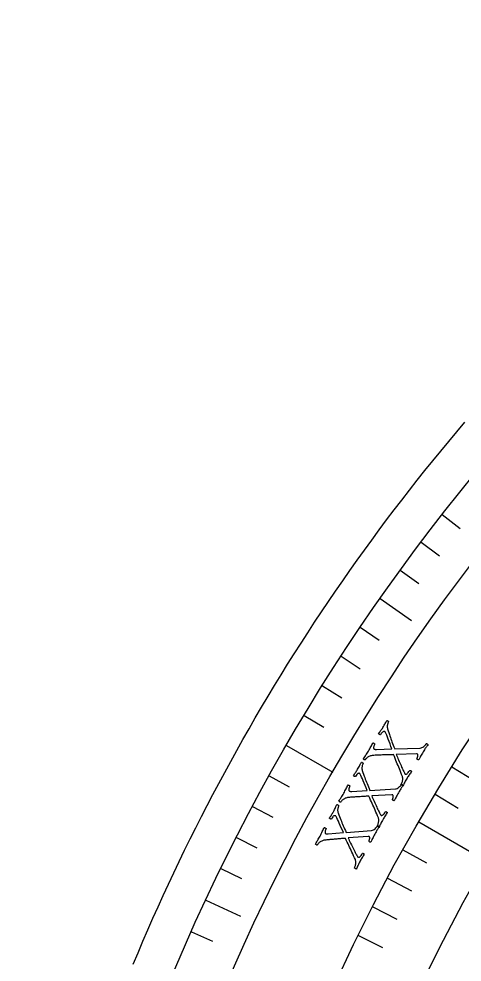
# Model space of a CAD drawing. Header units: millimetres. Extents: x -76 to 76, y -76 to 98.
# Drawn here: x -74.48 to -57.95, y 29.16 to 64.33 of the extents above; entities that cross this region are included whole.
import ezdxf

# ---------------------------------------------------------------- set-up
doc = ezdxf.new("R2010")
doc.units = ezdxf.units.MM
for name, color, linetype in [('CUT_OUTER', 1, 'Continuous'), ('ENGRAVE', 7, 'Continuous'), ('ENGRAVE_FINE', 8, 'Continuous'), ('TEXT', 5, 'Continuous')]:
    doc.layers.add(name, color=color, linetype=linetype)

msp = doc.modelspace()

# ---------------------------------------------------------------- linework, layer by layer
at = {"layer": 'CUT_OUTER'}
msp.add_lwpolyline([(-70.2148, 29.0839), (-70.0351, 29.5142), (-69.8527, 29.9434), (-69.6676, 30.3714), (-69.4799, 30.7983), (-69.2897, 31.2241), (-69.0968, 31.6486), (-68.9013, 32.072), (-68.7032, 32.4942), (-68.5025, 32.9151), (-68.2993, 33.3348), (-68.0934, 33.7533), (-67.885, 34.1705), (-67.6741, 34.5864), (-67.4606, 35.0009), (-67.2446, 35.4142), (-67.026, 35.8262), (-66.8049, 36.2367), (-66.5813, 36.646), (-66.3552, 37.0538), (-66.1266, 37.4603), (-65.8955, 37.8653), (-65.6619, 38.2689), (-65.4259, 38.6711), (-65.1874, 39.0718), (-64.9464, 39.4711), (-64.703, 39.8688), (-64.4571, 40.2651), (-64.2089, 40.6598), (-63.9582, 41.053), (-63.7051, 41.4447), (-63.4496, 41.8348), (-63.1917, 42.2233), (-62.9314, 42.6103), (-62.6688, 42.9956), (-62.4038, 43.3793), (-62.1364, 43.7614), (-61.8668, 44.1419), (-61.5947, 44.5206), (-61.3204, 44.8977), (-61.0438, 45.2731), (-60.7648, 45.6469), (-60.4836, 46.0188), (-60.2001, 46.3891), (-59.9143, 46.7576), (-59.6263, 47.1243), (-59.336, 47.4893), (-59.0435, 47.8525), (-58.7488, 48.2139), (-58.4519, 48.5735), (-58.1527, 48.9312), (-57.8514, 49.2871)], dxfattribs=at)
at = {"layer": 'ENGRAVE'}
for points in [[(-61.0104, 42.72), (-59.8432, 41.9026)], [(-64.5016, 37.24), (-62.7739, 36.2425)], [(-59.5652, 34.39), (-52.3253, 30.21)], [(-67.5018, 31.4766), (-66.2103, 30.8744)]]:
    msp.add_lwpolyline(points, dxfattribs=at)
for radius in [74.48, 74.48, 72.485, 68.78, 68.78, 65.854, 60.42, 60.42]:
    msp.add_circle((0, 0), radius, dxfattribs=at)
at = {"layer": 'ENGRAVE_FINE'}
for points in [[(-58.691, 45.8545), (-58.0173, 45.3281)], [(-59.4824, 44.8232), (-58.7995, 44.3086)], [(-60.2556, 43.7782), (-59.5639, 43.2757)], [(-61.7467, 41.6487), (-61.0379, 41.1706)], [(-62.4642, 40.5647), (-61.7471, 40.099)], [(-63.1626, 39.4684), (-62.4375, 39.0153)], [(-63.8418, 38.36), (-63.1089, 37.9197)], [(-58.3287, 36.4478), (-57.478, 35.9162)], [(-65.1417, 36.1086), (-64.3939, 35.6941)], [(-58.956, 35.4243), (-58.0961, 34.9076)], [(-65.7619, 34.9662), (-65.007, 34.5648)], [(-66.3622, 33.8132), (-65.6004, 33.4251)], [(-60.1563, 33.3452), (-59.2789, 32.8588)], [(-66.9422, 32.6499), (-66.1737, 32.2751)], [(-60.7291, 32.2903), (-59.8434, 31.8193)], [(-61.2834, 31.2255), (-60.3896, 30.77)], [(-68.0409, 30.2937), (-67.2598, 29.946)], [(-61.8191, 30.1512), (-60.9174, 29.7114)]]:
    msp.add_lwpolyline(points, dxfattribs=at)
at = {"layer": 'TEXT'}
for points in [[(-61.4461, 37.0312), (-61.4208, 37.0735), (-61.3971, 37.1143), (-61.3749, 37.1535), (-61.3542, 37.1912), (-61.3342, 37.2279), (-61.3143, 37.2642), (-61.2943, 37.3001), (-61.2744, 37.3356), (-61.2673, 37.3342), (-61.2582, 37.3306), (-61.2471, 37.3251), (-61.234, 37.3176), (-61.222, 37.3095), (-61.2143, 37.3023), (-61.2109, 37.2961), (-61.2117, 37.2909), (-61.217, 37.2813), (-61.2229, 37.2691), (-61.2293, 37.2544), (-61.2363, 37.2372), (-61.2427, 37.2187), (-61.2476, 37.2), (-61.251, 37.1812), (-61.2528, 37.1624), (-61.2518, 37.1446), (-61.2468, 37.1293), (-61.2376, 37.1164), (-61.2244, 37.106), (-61.2094, 37.0993), (-61.1901, 37.095), (-61.1667, 37.093), (-61.139, 37.0933), (-60.5677, 37.1124), (-60.6043, 37.2055), (-60.6394, 37.2962), (-60.6731, 37.3845), (-60.7053, 37.4705), (-60.7355, 37.55), (-60.7629, 37.6189), (-60.7876, 37.6772), (-60.8095, 37.7248), (-60.8134, 37.7316), (-60.8177, 37.7377), (-60.8225, 37.743), (-60.8277, 37.7476), (-60.8326, 37.7513), (-60.8365, 37.7542), (-60.8393, 37.7563), (-60.841, 37.7574), (-60.8505, 37.7609), (-60.8629, 37.7612), (-60.878, 37.7583), (-60.8959, 37.7521), (-60.9166, 37.7393), (-60.94, 37.7162), (-60.9661, 37.6829), (-60.9948, 37.6393), (-60.9995, 37.6378), (-61.0067, 37.6389), (-61.0166, 37.6426), (-61.0291, 37.649), (-61.0418, 37.6565), (-61.052, 37.6636), (-61.0599, 37.6702), (-61.0655, 37.6764), (-61.0425, 37.7085), (-61.0209, 37.7388), (-61.0006, 37.7672), (-60.9816, 37.7937), (-60.9631, 37.8202), (-60.9442, 37.8482), (-60.9249, 37.8778), (-60.9051, 37.9091), (-60.8785, 37.9525), (-60.8546, 37.9928), (-60.8334, 38.0299), (-60.8151, 38.0637), (-60.7988, 38.0945), (-60.7839, 38.1225), (-60.7704, 38.1476), (-60.7582, 38.1699), (-60.7514, 38.1686), (-60.743, 38.1657), (-60.7332, 38.1613), (-60.722, 38.1554), (-60.7112, 38.1483), (-60.7029, 38.1405), (-60.6971, 38.132), (-60.6938, 38.1228), (-60.6974, 38.1162), (-60.7025, 38.1056), (-60.709, 38.0913), (-60.7169, 38.0731), (-60.7249, 38.0519), (-60.7317, 38.0288), (-60.7373, 38.0037), (-60.7417, 37.9766), (-60.7439, 37.9483), (-60.743, 37.9194), (-60.7389, 37.8901), (-60.7317, 37.8603), (-60.7074, 37.7863), (-60.6848, 37.7174), (-60.6639, 37.6536), (-60.6446, 37.5947), (-60.626, 37.5385), (-60.6067, 37.4826), (-60.5868, 37.427), (-60.5663, 37.3716), (-60.5444, 37.314), (-60.5203, 37.2514), (-60.4939, 37.1838), (-60.4654, 37.1113), (-59.5153, 37.1438), (-59.4811, 37.148), (-59.4477, 37.1587), (-59.415, 37.1759), (-59.3832, 37.1997), (-59.3534, 37.2267), (-59.3272, 37.254), (-59.3045, 37.2814), (-59.2853, 37.309), (-59.2778, 37.3084), (-59.2689, 37.3055), (-59.2585, 37.3003), (-59.2468, 37.2929), (-59.2358, 37.285), (-59.2274, 37.2786), (-59.2217, 37.2738), (-59.2188, 37.2704), (-59.2414, 37.2395), (-59.2623, 37.2108), (-59.2817, 37.1843), (-59.2994, 37.1601), (-59.3169, 37.1355), (-59.3357, 37.108), (-59.3555, 37.0776), (-59.3766, 37.0444), (-59.405, 36.9983), (-59.431, 36.955), (-59.4547, 36.9145), (-59.4761, 36.8767), (-59.4971, 36.8387), (-59.5198, 36.7976), (-59.5442, 36.7533), (-59.5703, 36.7059), (-59.5787, 36.7054), (-59.5887, 36.7075), (-59.6003, 36.7123), (-59.6135, 36.7196), (-59.6254, 36.7278), (-59.6331, 36.7349), (-59.6366, 36.741), (-59.6358, 36.7462), (-59.6313, 36.7545), (-59.6263, 36.7656), (-59.6208, 36.7793), (-59.6149, 36.7958), (-59.6094, 36.8137), (-59.6051, 36.8319), (-59.6022, 36.8502), (-59.6005, 36.8687), (-59.6009, 36.8858), (-59.6042, 36.8999), (-59.6104, 36.911), (-59.6194, 36.919), (-59.6221, 36.9204), (-59.6255, 36.9216), (-59.6296, 36.9226), (-59.6344, 36.9235), (-59.6394, 36.924), (-59.6441, 36.9242), (-59.6484, 36.9239), (-59.6523, 36.9233), (-60.4045, 36.9057), (-60.3857, 36.858), (-60.3656, 36.8081), (-60.3441, 36.756), (-60.3214, 36.7018), (-60.2981, 36.6469), (-60.2748, 36.5927), (-60.2518, 36.5393), (-60.2288, 36.4866), (-60.2065, 36.436), (-60.1852, 36.3889), (-60.1651, 36.3453), (-60.146, 36.3052), (-60.1288, 36.2699), (-60.1144, 36.2406), (-60.1027, 36.2174), (-60.0938, 36.2003), (-60.092, 36.1974), (-60.0897, 36.1938), (-60.087, 36.1896), (-60.0839, 36.1847), (-60.0803, 36.1798), (-60.076, 36.1752), (-60.0711, 36.1711), (-60.0656, 36.1673), (-60.0537, 36.1636), (-60.0393, 36.165), (-60.0223, 36.1718), (-60.0028, 36.1837), (-59.981, 36.2024), (-59.9572, 36.2294), (-59.9313, 36.2648), (-59.9033, 36.3085), (-59.8957, 36.3082), (-59.8864, 36.3058), (-59.8756, 36.3016), (-59.8631, 36.2953), (-59.8514, 36.2885), (-59.8428, 36.2826), (-59.8372, 36.2775), (-59.8347, 36.2733), (-59.8562, 36.2431), (-59.8776, 36.2124), (-59.8991, 36.1814), (-59.9205, 36.15), (-59.9417, 36.1184), (-59.9622, 36.0868), (-59.9821, 36.0552), (-60.0014, 36.0237), (-60.0268, 35.9807), (-60.0499, 35.9407), (-60.0706, 35.9036), (-60.0889, 35.8695), (-60.106, 35.8365), (-60.1234, 35.8028), (-60.141, 35.7685), (-60.1587, 35.7334), (-60.1665, 35.7356), (-60.1753, 35.7397), (-60.1851, 35.7459), (-60.196, 35.754), (-60.2061, 35.7623), (-60.2138, 35.769), (-60.2191, 35.774), (-60.222, 35.7774), (-60.2183, 35.7848), (-60.2127, 35.7977), (-60.2053, 35.816), (-60.1961, 35.8398), (-60.1865, 35.8672), (-60.1782, 35.8966), (-60.1711, 35.9279), (-60.1652, 35.9612), (-60.162, 35.9945), (-60.1628, 36.0262), (-60.1676, 36.056), (-60.1764, 36.0841), (-60.2063, 36.1597), (-60.2351, 36.2318), (-60.2626, 36.3005), (-60.289, 36.3659), (-60.3148, 36.4294), (-60.3409, 36.493), (-60.3671, 36.5566), (-60.3935, 36.6201), (-60.4205, 36.685), (-60.4483, 36.7528), (-60.4769, 36.8234), (-60.5064, 36.8968), (-60.5373, 36.8965), (-60.5718, 36.8958), (-60.6099, 36.8947), (-60.6518, 36.8931), (-60.6959, 36.8914), (-60.7409, 36.8898), (-60.7869, 36.8884), (-60.8337, 36.887), (-60.8803, 36.8857), (-60.9254, 36.8842), (-60.9689, 36.8825), (-61.0109, 36.8808), (-61.0502, 36.879), (-61.0859, 36.8774), (-61.1178, 36.876), (-61.146, 36.8747), (-61.1691, 36.8737), (-61.1856, 36.873), (-61.1954, 36.8725), (-61.1987, 36.8724), (-61.2391, 36.871), (-61.2759, 36.868), (-61.3092, 36.8636), (-61.339, 36.8576), (-61.3671, 36.8498), (-61.3953, 36.8398), (-61.4237, 36.8276), (-61.4521, 36.8133), (-61.4705, 36.8024), (-61.4882, 36.7897), (-61.5052, 36.7752), (-61.5214, 36.7588), (-61.5362, 36.7423), (-61.5486, 36.7275), (-61.5586, 36.7142), (-61.5662, 36.7026), (-61.5705, 36.6995), (-61.5775, 36.6996), (-61.5875, 36.7031), (-61.6002, 36.7099), (-61.6128, 36.7182), (-61.6224, 36.7263), (-61.6288, 36.7343), (-61.6322, 36.742), (-61.6061, 36.7829), (-61.5817, 36.8205), (-61.5591, 36.8549), (-61.5381, 36.886), (-61.5173, 36.9172), (-61.495, 36.9518), (-61.4713, 36.9898), (-61.4461, 37.0312)], [(-62.3666, 35.4588), (-62.3425, 35.5018), (-62.3198, 35.5431), (-62.2986, 35.5829), (-62.2789, 35.6211), (-62.2598, 35.6583), (-62.2408, 35.6951), (-62.2218, 35.7315), (-62.2028, 35.7676), (-62.1956, 35.7663), (-62.1864, 35.763), (-62.1752, 35.7577), (-62.1619, 35.7505), (-62.1498, 35.7427), (-62.1419, 35.7358), (-62.1383, 35.7297), (-62.1389, 35.7244), (-62.144, 35.7146), (-62.1496, 35.7024), (-62.1556, 35.6875), (-62.1622, 35.6701), (-62.1681, 35.6514), (-62.1726, 35.6327), (-62.1755, 35.6138), (-62.1768, 35.5949), (-62.1754, 35.5772), (-62.1699, 35.562), (-62.1604, 35.5494), (-62.147, 35.5392), (-62.1318, 35.533), (-62.1124, 35.5291), (-62.0889, 35.5277), (-62.0612, 35.5287), (-61.4907, 35.5624), (-61.5296, 35.6544), (-61.567, 35.7442), (-61.6029, 35.8317), (-61.6373, 35.9168), (-61.6695, 35.9955), (-61.6986, 36.0637), (-61.7248, 36.1213), (-61.7479, 36.1684), (-61.7519, 36.1751), (-61.7564, 36.181), (-61.7613, 36.1862), (-61.7667, 36.1907), (-61.7717, 36.1943), (-61.7756, 36.1971), (-61.7785, 36.1991), (-61.7802, 36.2002), (-61.7898, 36.2034), (-61.8022, 36.2034), (-61.8172, 36.2001), (-61.835, 36.1935), (-61.8554, 36.1802), (-61.8781, 36.1565), (-61.9033, 36.1225), (-61.931, 36.0782), (-61.9356, 36.0766), (-61.9429, 36.0775), (-61.9529, 36.081), (-61.9655, 36.0871), (-61.9783, 36.0942), (-61.9888, 36.101), (-61.9969, 36.1074), (-62.0026, 36.1135), (-61.9804, 36.1462), (-61.9596, 36.177), (-61.94, 36.2059), (-61.9217, 36.2329), (-61.9039, 36.2598), (-61.8857, 36.2884), (-61.8671, 36.3185), (-61.8482, 36.3502), (-61.8226, 36.3943), (-61.7997, 36.4352), (-61.7796, 36.4727), (-61.7621, 36.5071), (-61.7466, 36.5383), (-61.7324, 36.5666), (-61.7195, 36.5921), (-61.7079, 36.6147), (-61.701, 36.6135), (-61.6926, 36.6109), (-61.6827, 36.6067), (-61.6713, 36.601), (-61.6604, 36.5943), (-61.6519, 36.5867), (-61.6459, 36.5783), (-61.6423, 36.5692), (-61.6458, 36.5625), (-61.6506, 36.5518), (-61.6567, 36.5373), (-61.6642, 36.5189), (-61.6716, 36.4975), (-61.6778, 36.4743), (-61.6828, 36.449), (-61.6865, 36.4218), (-61.688, 36.3935), (-61.6863, 36.3647), (-61.6815, 36.3354), (-61.6736, 36.3058), (-61.6474, 36.2325), (-61.6231, 36.1642), (-61.6005, 36.1009), (-61.5798, 36.0425), (-61.5597, 35.9868), (-61.539, 35.9314), (-61.5177, 35.8763), (-61.4958, 35.8215), (-61.4724, 35.7644), (-61.4467, 35.7024), (-61.4187, 35.6356), (-61.3883, 35.5638), (-60.4393, 35.6204), (-60.4052, 35.6255), (-60.3721, 35.6371), (-60.3399, 35.6551), (-60.3087, 35.6797), (-60.2796, 35.7075), (-60.2541, 35.7354), (-60.2321, 35.7634), (-60.2136, 35.7915), (-60.2061, 35.791), (-60.1971, 35.7884), (-60.1867, 35.7835), (-60.1748, 35.7763), (-60.1635, 35.7687), (-60.155, 35.7625), (-60.1492, 35.7578), (-60.1462, 35.7545), (-60.1679, 35.7231), (-60.1882, 35.6939), (-60.2068, 35.6669), (-60.224, 35.6422), (-60.2409, 35.6172), (-60.2589, 35.5892), (-60.278, 35.5584), (-60.2982, 35.5246), (-60.3254, 35.4778), (-60.3503, 35.4339), (-60.373, 35.3928), (-60.3933, 35.3544), (-60.4134, 35.3159), (-60.4351, 35.2742), (-60.4584, 35.2293), (-60.4833, 35.1813), (-60.4916, 35.1806), (-60.5016, 35.1825), (-60.5133, 35.1869), (-60.5267, 35.1939), (-60.5389, 35.2017), (-60.5467, 35.2087), (-60.5504, 35.2147), (-60.5497, 35.2199), (-60.5454, 35.2284), (-60.5407, 35.2395), (-60.5356, 35.2534), (-60.5301, 35.27), (-60.525, 35.2881), (-60.5212, 35.3063), (-60.5187, 35.3247), (-60.5175, 35.3433), (-60.5184, 35.3604), (-60.522, 35.3744), (-60.5285, 35.3853), (-60.5378, 35.3931), (-60.5405, 35.3944), (-60.5439, 35.3955), (-60.548, 35.3964), (-60.5529, 35.3972), (-60.5579, 35.3976), (-60.5625, 35.3976), (-60.5668, 35.3973), (-60.5707, 35.3965), (-61.3222, 35.3598), (-61.3022, 35.3126), (-61.2808, 35.2632), (-61.2581, 35.2117), (-61.234, 35.1581), (-61.2092, 35.1038), (-61.1847, 35.0502), (-61.1602, 34.9974), (-61.136, 34.9453), (-61.1124, 34.8953), (-61.0899, 34.8488), (-61.0686, 34.8057), (-61.0485, 34.7661), (-61.0305, 34.7312), (-61.0153, 34.7023), (-61.0031, 34.6794), (-60.9937, 34.6625), (-60.9918, 34.6597), (-60.9894, 34.6562), (-60.9867, 34.652), (-60.9835, 34.6473), (-60.9797, 34.6424), (-60.9753, 34.6379), (-60.9703, 34.6339), (-60.9647, 34.6303), (-60.9527, 34.6269), (-60.9383, 34.6287), (-60.9215, 34.6358), (-60.9023, 34.6483), (-60.881, 34.6675), (-60.8579, 34.6952), (-60.8329, 34.7312), (-60.806, 34.7756), (-60.7984, 34.7754), (-60.7891, 34.7733), (-60.7781, 34.7693), (-60.7655, 34.7634), (-60.7536, 34.7569), (-60.7448, 34.7512), (-60.7392, 34.7462), (-60.7366, 34.7421), (-60.7572, 34.7113), (-60.7779, 34.6802), (-60.7986, 34.6486), (-60.8192, 34.6167), (-60.8396, 34.5845), (-60.8593, 34.5524), (-60.8784, 34.5204), (-60.8968, 34.4883), (-60.9212, 34.4447), (-60.9432, 34.4042), (-60.963, 34.3666), (-60.9804, 34.332), (-60.9967, 34.2986), (-61.0132, 34.2645), (-61.0299, 34.2297), (-61.0467, 34.1942), (-61.0546, 34.1962), (-61.0635, 34.2001), (-61.0735, 34.206), (-61.0845, 34.2138), (-61.0949, 34.2218), (-61.1028, 34.2283), (-61.1082, 34.2332), (-61.1111, 34.2365), (-61.1076, 34.244), (-61.1024, 34.257), (-61.0955, 34.2755), (-61.0868, 34.2995), (-61.078, 34.3272), (-61.0704, 34.3568), (-61.0641, 34.3883), (-61.059, 34.4217), (-61.0566, 34.4551), (-61.0582, 34.4867), (-61.0638, 34.5164), (-61.0734, 34.5443), (-61.1052, 34.6191), (-61.1357, 34.6905), (-61.165, 34.7585), (-61.193, 34.8231), (-61.2205, 34.886), (-61.2481, 34.9489), (-61.276, 35.0118), (-61.304, 35.0746), (-61.3326, 35.1388), (-61.3621, 35.2059), (-61.3925, 35.2757), (-61.4239, 35.3484), (-61.4547, 35.3473), (-61.4892, 35.3457), (-61.5273, 35.3436), (-61.5691, 35.341), (-61.6132, 35.3382), (-61.6581, 35.3354), (-61.704, 35.3328), (-61.7509, 35.3303), (-61.7974, 35.3277), (-61.8424, 35.3251), (-61.8858, 35.3224), (-61.9278, 35.3195), (-61.9671, 35.3167), (-62.0027, 35.3142), (-62.0346, 35.312), (-62.0627, 35.31), (-62.0858, 35.3084), (-62.1022, 35.3073), (-62.1121, 35.3066), (-62.1154, 35.3064), (-62.1556, 35.3039), (-62.1924, 35.3001), (-62.2256, 35.2948), (-62.2552, 35.2881), (-62.2831, 35.2795), (-62.3111, 35.2688), (-62.3391, 35.2559), (-62.3671, 35.2408), (-62.3852, 35.2295), (-62.4026, 35.2164), (-62.4192, 35.2014), (-62.4351, 35.1846), (-62.4494, 35.1678), (-62.4614, 35.1526), (-62.4711, 35.1391), (-62.4784, 35.1273), (-62.4826, 35.1241), (-62.4897, 35.124), (-62.4997, 35.1273), (-62.5126, 35.1337), (-62.5254, 35.1417), (-62.5351, 35.1496), (-62.5418, 35.1574), (-62.5454, 35.165), (-62.5204, 35.2065), (-62.4969, 35.2448), (-62.4751, 35.2797), (-62.455, 35.3113), (-62.435, 35.3431), (-62.4136, 35.3782), (-62.3908, 35.4168), (-62.3666, 35.4588)], [(-63.247, 33.8636), (-63.224, 33.9071), (-63.2023, 33.9491), (-63.1821, 33.9894), (-63.1634, 34.0281), (-63.1453, 34.0657), (-63.1272, 34.103), (-63.1091, 34.1399), (-63.091, 34.1764), (-63.0838, 34.1753), (-63.0745, 34.1722), (-63.0632, 34.1673), (-63.0497, 34.1604), (-63.0374, 34.1529), (-63.0293, 34.1462), (-63.0256, 34.1401), (-63.0261, 34.1349), (-63.0309, 34.125), (-63.0362, 34.1126), (-63.0419, 34.0976), (-63.0479, 34.08), (-63.0534, 34.0612), (-63.0574, 34.0423), (-63.0598, 34.0234), (-63.0607, 34.0044), (-63.0588, 33.9868), (-63.053, 33.9717), (-63.0432, 33.9593), (-63.0294, 33.9496), (-63.0141, 33.9437), (-62.9946, 33.9403), (-62.9711, 33.9395), (-62.9435, 33.9412), (-62.3739, 33.9893), (-62.4151, 34.0804), (-62.4548, 34.1692), (-62.4929, 34.2557), (-62.5295, 34.34), (-62.5637, 34.4178), (-62.5945, 34.4853), (-62.6221, 34.5422), (-62.6465, 34.5887), (-62.6507, 34.5953), (-62.6553, 34.6011), (-62.6603, 34.6062), (-62.6658, 34.6105), (-62.6709, 34.614), (-62.6749, 34.6167), (-62.6778, 34.6186), (-62.6796, 34.6197), (-62.6893, 34.6226), (-62.7016, 34.6223), (-62.7166, 34.6186), (-62.7342, 34.6116), (-62.7542, 34.5977), (-62.7764, 34.5735), (-62.8007, 34.5389), (-62.8272, 34.4939), (-62.8318, 34.4921), (-62.8391, 34.4929), (-62.8492, 34.4961), (-62.862, 34.5018), (-62.875, 34.5087), (-62.8856, 34.5152), (-62.8938, 34.5214), (-62.8997, 34.5273), (-62.8784, 34.5605), (-62.8583, 34.5919), (-62.8395, 34.6213), (-62.8219, 34.6488), (-62.8047, 34.6761), (-62.7872, 34.7051), (-62.7695, 34.7357), (-62.7513, 34.7678), (-62.7269, 34.8126), (-62.7051, 34.854), (-62.6859, 34.8921), (-62.6693, 34.9268), (-62.6546, 34.9585), (-62.6411, 34.9872), (-62.6289, 35.0129), (-62.6179, 35.0358), (-62.6109, 35.0348), (-62.6025, 35.0324), (-62.5925, 35.0285), (-62.5809, 35.0231), (-62.5698, 35.0166), (-62.5611, 35.0093), (-62.5549, 35.0011), (-62.5511, 34.992), (-62.5544, 34.9852), (-62.559, 34.9744), (-62.5647, 34.9598), (-62.5717, 34.9412), (-62.5786, 34.9196), (-62.5842, 34.8962), (-62.5885, 34.8708), (-62.5915, 34.8436), (-62.5923, 34.8152), (-62.5899, 34.7864), (-62.5844, 34.7573), (-62.5757, 34.7279), (-62.5477, 34.6553), (-62.5216, 34.5876), (-62.4974, 34.5249), (-62.4752, 34.4671), (-62.4537, 34.4119), (-62.4316, 34.3571), (-62.4089, 34.3025), (-62.3856, 34.2483), (-62.3608, 34.1918), (-62.3336, 34.1305), (-62.3038, 34.0644), (-62.2716, 33.9934), (-61.3244, 34.0741), (-61.2905, 34.08), (-61.2576, 34.0924), (-61.2259, 34.1113), (-61.1953, 34.1366), (-61.167, 34.1652), (-61.1422, 34.1937), (-61.1209, 34.2223), (-61.1031, 34.2508), (-61.0956, 34.2506), (-61.0865, 34.2481), (-61.076, 34.2435), (-61.0639, 34.2366), (-61.0524, 34.2293), (-61.0438, 34.2234), (-61.0379, 34.2188), (-61.0347, 34.2156), (-61.0557, 34.1836), (-61.0752, 34.1539), (-61.0932, 34.1265), (-61.1097, 34.1013), (-61.1259, 34.0759), (-61.1432, 34.0475), (-61.1615, 34.0161), (-61.1809, 33.9819), (-61.2069, 33.9344), (-61.2307, 33.8899), (-61.2523, 33.8482), (-61.2717, 33.8094), (-61.2907, 33.7703), (-61.3113, 33.7281), (-61.3335, 33.6827), (-61.3572, 33.634), (-61.3655, 33.6331), (-61.3756, 33.6347), (-61.3874, 33.6388), (-61.401, 33.6455), (-61.4133, 33.653), (-61.4213, 33.6598), (-61.4251, 33.6657), (-61.4246, 33.6709), (-61.4205, 33.6795), (-61.4161, 33.6907), (-61.4113, 33.7048), (-61.4062, 33.7215), (-61.4016, 33.7397), (-61.3983, 33.758), (-61.3963, 33.7765), (-61.3956, 33.7951), (-61.3968, 33.8121), (-61.4008, 33.826), (-61.4076, 33.8368), (-61.417, 33.8443), (-61.4198, 33.8455), (-61.4232, 33.8466), (-61.4274, 33.8474), (-61.4322, 33.848), (-61.4372, 33.8483), (-61.4419, 33.8483), (-61.4462, 33.8478), (-61.4501, 33.8469), (-62.2004, 33.7912), (-62.1792, 33.7445), (-62.1566, 33.6957), (-62.1325, 33.6448), (-62.1071, 33.5918), (-62.081, 33.5381), (-62.055, 33.4852), (-62.0293, 33.433), (-62.0037, 33.3815), (-61.9788, 33.3321), (-61.9552, 33.2862), (-61.9328, 33.2436), (-61.9117, 33.2046), (-61.8928, 33.1702), (-61.8769, 33.1417), (-61.8641, 33.1191), (-61.8543, 33.1024), (-61.8523, 33.0996), (-61.8499, 33.0962), (-61.847, 33.0921), (-61.8436, 33.0874), (-61.8398, 33.0827), (-61.8353, 33.0783), (-61.8302, 33.0744), (-61.8244, 33.071), (-61.8124, 33.0678), (-61.7981, 33.07), (-61.7815, 33.0776), (-61.7626, 33.0905), (-61.7417, 33.1103), (-61.7193, 33.1385), (-61.6952, 33.1751), (-61.6695, 33.2202), (-61.6619, 33.2202), (-61.6526, 33.2184), (-61.6415, 33.2147), (-61.6287, 33.2091), (-61.6167, 33.2028), (-61.6078, 33.1974), (-61.6019, 33.1926), (-61.5993, 33.1885), (-61.6191, 33.1572), (-61.639, 33.1256), (-61.6588, 33.0935), (-61.6787, 33.061), (-61.6982, 33.0284), (-61.7171, 32.9958), (-61.7354, 32.9632), (-61.753, 32.9307), (-61.7763, 32.8866), (-61.7973, 32.8454), (-61.816, 32.8074), (-61.8326, 32.7723), (-61.848, 32.7385), (-61.8637, 32.704), (-61.8795, 32.6688), (-61.8954, 32.6329), (-61.9033, 32.6347), (-61.9123, 32.6384), (-61.9224, 32.644), (-61.9337, 32.6515), (-61.9442, 32.6593), (-61.9523, 32.6656), (-61.9578, 32.6703), (-61.9609, 32.6736), (-61.9575, 32.6812), (-61.9526, 32.6943), (-61.9462, 32.713), (-61.9381, 32.7372), (-61.93, 32.7651), (-61.9232, 32.7949), (-61.9177, 32.8265), (-61.9135, 32.86), (-61.9119, 32.8935), (-61.9143, 32.925), (-61.9206, 32.9546), (-61.9309, 32.9822), (-61.9646, 33.0562), (-61.997, 33.1268), (-62.028, 33.194), (-62.0576, 33.2579), (-62.0867, 33.3201), (-62.1159, 33.3822), (-62.1453, 33.4444), (-62.1749, 33.5065), (-62.2051, 33.57), (-62.2363, 33.6362), (-62.2686, 33.7053), (-62.3018, 33.7771), (-62.3325, 33.7753), (-62.367, 33.7728), (-62.405, 33.7697), (-62.4467, 33.766), (-62.4907, 33.7621), (-62.5356, 33.7582), (-62.5814, 33.7545), (-62.6282, 33.7507), (-62.6746, 33.747), (-62.7195, 33.7432), (-62.7629, 33.7394), (-62.8047, 33.7355), (-62.844, 33.7317), (-62.8795, 33.7283), (-62.9113, 33.7253), (-62.9394, 33.7226), (-62.9624, 33.7204), (-62.9788, 33.7188), (-62.9886, 33.7179), (-62.9919, 33.7176), (-63.0321, 33.7141), (-63.0687, 33.7093), (-63.1018, 33.7032), (-63.1313, 33.6957), (-63.1589, 33.6865), (-63.1866, 33.6751), (-63.2143, 33.6615), (-63.2419, 33.6457), (-63.2598, 33.6339), (-63.2768, 33.6203), (-63.293, 33.605), (-63.3085, 33.5878), (-63.3223, 33.5706), (-63.3339, 33.5551), (-63.3433, 33.5413), (-63.3503, 33.5294), (-63.3544, 33.526), (-63.3615, 33.5258), (-63.3716, 33.5288), (-63.3846, 33.5349), (-63.3976, 33.5426), (-63.4076, 33.5502), (-63.4144, 33.5578), (-63.4182, 33.5653), (-63.3942, 33.6075), (-63.3718, 33.6463), (-63.3509, 33.6818), (-63.3316, 33.7139), (-63.3124, 33.7462), (-63.2919, 33.7818), (-63.2701, 33.821), (-63.247, 33.8636)]]:
    msp.add_lwpolyline(points, close=True, dxfattribs=at)

doc.saveas('drawing.dxf')
